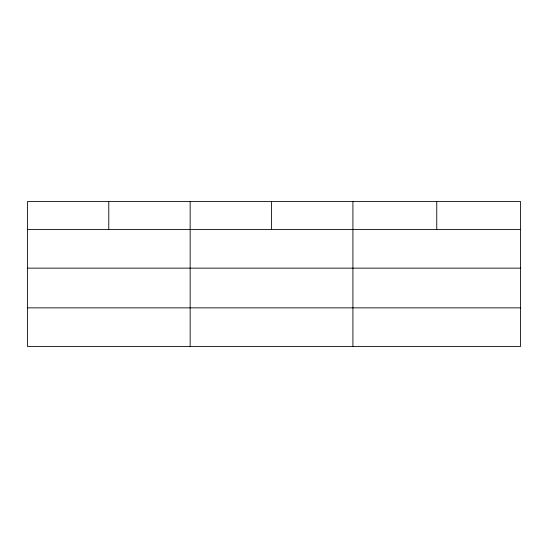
<?xml version="1.0" encoding="UTF-8"?>
<svg xmlns="http://www.w3.org/2000/svg" width="548" height="548" viewBox="0 0 548 548"><rect width="100%" height="100%" fill="white"/><g stroke="black" fill="none" stroke-linecap="round" stroke-linejoin="round"><path stroke-width="0.82" d="M520.6 268.143L520.6 201.596L27.4 201.596L27.4 346.405L520.6 346.405L520.6 268.143L27.4 268.143M27.4 229.591L520.6 229.591M27.4 307.86L520.6 307.86M436.756 201.596L436.756 229.591M352.912 201.596L352.912 346.405M271.534 201.596L271.534 229.591M190.156 201.596L190.156 346.405M108.778 201.596L108.778 229.591"/></g></svg>
